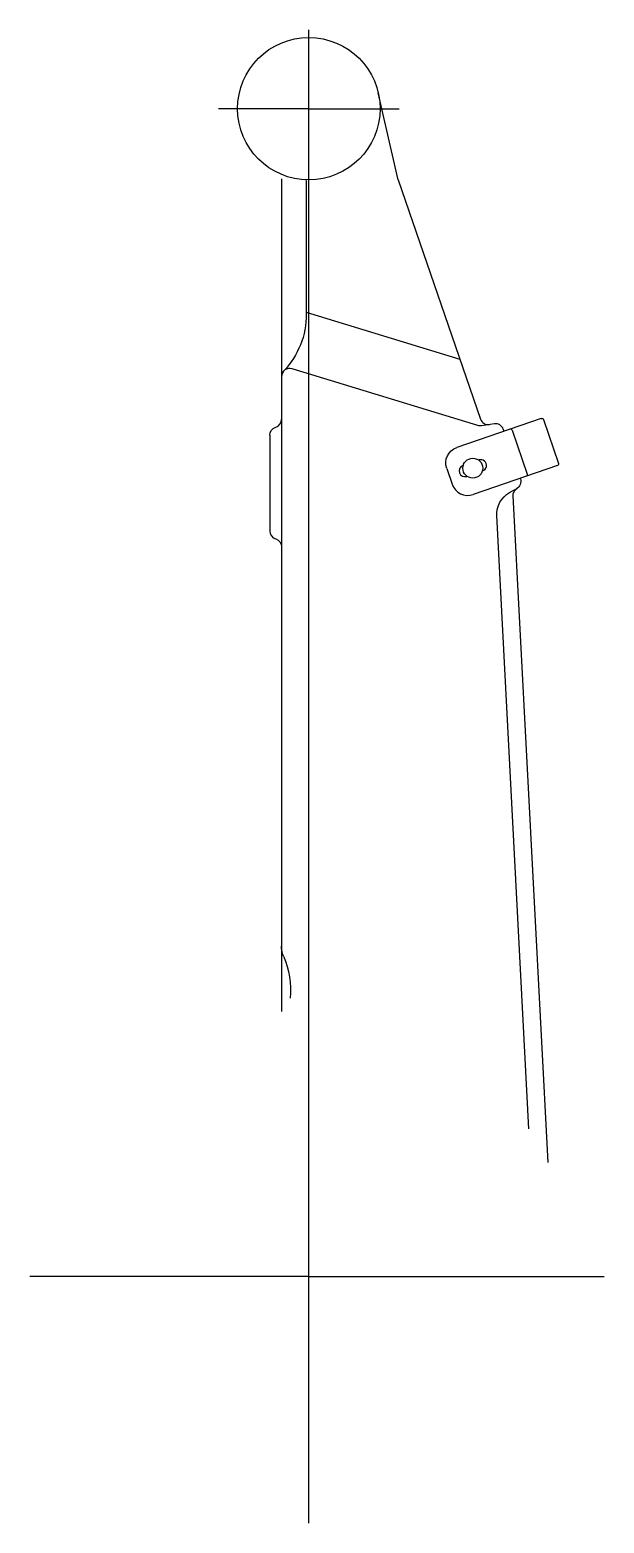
# Model space of a CAD drawing. Extents: x 932 to 1278, y 666 to 1568.
import ezdxf

# ---------------------------------------------------------------- set-up
doc = ezdxf.new("R2010")
doc.units = 0
doc.header["$LTSCALE"] = 5
doc.linetypes.add('GEN7', pattern=[0])
doc.layers.get('0').update_dxf_attribs({"linetype": 'CONTINUOUS'})
doc.layers.add('7', color=4, linetype='GEN7')

msp = doc.modelspace()

# ---------------------------------------------------------------- linework, layer by layer
at = {"color": 0}
msp.add_line((1153.94, 1477), (1141.92, 1529.58), dxfattribs=at)
at = {"color": 0, "linetype": 'CONTINUOUS'}
for p, q in [((1083.5, 1477.7), (1083.5, 975)), ((1098.5, 1473.76), (1098.5, 1396)), ((1153.94, 1477), (1203.63, 1332.67)), ((1098.5, 1397.09), (1191.21, 1368.75)), ((1202.07, 1328.75), (1089.96, 1363.03)), ((1240.35, 1333.01), (1189.42, 1315.47)), ((1212.02, 1329.82), (1204.31, 1328.6)), ((1217.4, 1326.49), (1217.82, 1325.25)), ((1222.71, 1325.88), (1231.83, 1299.4)), ((1241.62, 1332.39), (1250.74, 1305.91)), ((1076.5, 1322.91), (1076.5, 1265.1)), ((1202.59, 1307.94), (1202.47, 1307.9)), ((1183.22, 1302.76), (1186.47, 1293.31)), ((1193.25, 1304.73), (1193.13, 1304.69)), ((1195.53, 1298.11), (1195.41, 1298.07)), ((1250.12, 1304.64), (1199.19, 1287.11)), ((1204.87, 1301.32), (1204.75, 1301.28)), ((1221.19, 1288.27), (1222.96, 1289.25)), ((1222.96, 1289.25), (1225.39, 1290.6)), ((1227.59, 1296.89), (1227.69, 1296.6)), ((1244.39, 883.93), (1223.31, 1286.25)), ((1232.89, 904.11), (1213.48, 1274.37))]:
    msp.add_line(p, q, dxfattribs=at)
for centre, radius in [((1100, 1520), 43), ((1199, 1303), 6)]:
    msp.add_circle(centre, radius, dxfattribs=at)
at = {"color": 0, "linetype": 'CONTINUOUS', "extrusion": (5.34987e-14, -5.50399e-15, -1)}
msp.add_arc((-1078.5, 1473.76), 20, 170.552, 180, dxfattribs=at)
at = {"color": 0, "linetype": 'CONTINUOUS', "extrusion": (0, 0, -1)}
for centre, radius, start, end in [((-1048.5, 1396), 50, 180, 223.342), ((-1203.53, 1333.54), 5, 261, 287), ((-1240.67, 1332.06), 1, 71, 161), ((-1192.67, 1306.02), 10, 341, 71), ((-1230.88, 1299.08), 1, 161, 251), ((-1249.79, 1305.59), 1, 161, 251), ((-1228.3, 1286.52), 5, 357, 57.7395), ((-1222.96, 1294.97), 5, 161, 241), ((-1228.46, 1275.15), 15, 357, 61), ((-1078.5, 1255.56), 5, 107.458, 180), ((-1098.5, 1014.37), 15, 336.26, 0.00001)]:
    msp.add_arc(centre, radius, start, end, dxfattribs=at)
at = {"color": 0, "linetype": 'CONTINUOUS'}
for centre, radius, start, end in [((1088.5, 1358.25), 5, 73, 180), ((1078.5, 1332.45), 5, 287.458, 0.00001), ((1208.36, 1334.3), 5, 199, 279), ((1212.67, 1324.86), 5, 19, 97.463), ((1221.77, 1325.55), 1, 19, 109), ((1203.73, 1304.63), 3.5, 289, 109), ((1194.27, 1301.38), 3.5, 109, 289), ((1195.93, 1296.56), 10, 199, 289), ((1081.5, 1265.1), 5, 180, 252.542)]:
    msp.add_arc(centre, radius, start, end, dxfattribs=at)
at = {"color": 0, "linetype": 'CONTINUOUS', "extrusion": (-2.84217e-15, 0, -1)}
msp.add_arc((-1081.5, 1322.91), 5, 0, 72.5424, dxfattribs=at)
at = {"color": 0, "linetype": 'CONTINUOUS', "extrusion": (-2.08134e-15, -9.15362e-16, -1)}
msp.add_arc((-1039, 988.2), 50, 156.26, 186, dxfattribs=at)
at = {"color": 0}
for p in [(1100, 1520), (1100, 815)]:
    msp.add_point(p, dxfattribs=at)
at = {"layer": '7', "color": 0}
for p, q in [((1100, 666.16), (1100, 1567.59)), ((1100, 1520), (1045.55, 1520)), ((1100, 1520), (1154.45, 1520)), ((1100, 815), (931.62, 815)), ((1100, 815), (1278.27, 815))]:
    msp.add_line(p, q, dxfattribs=at)

doc.saveas('drawing.dxf')
